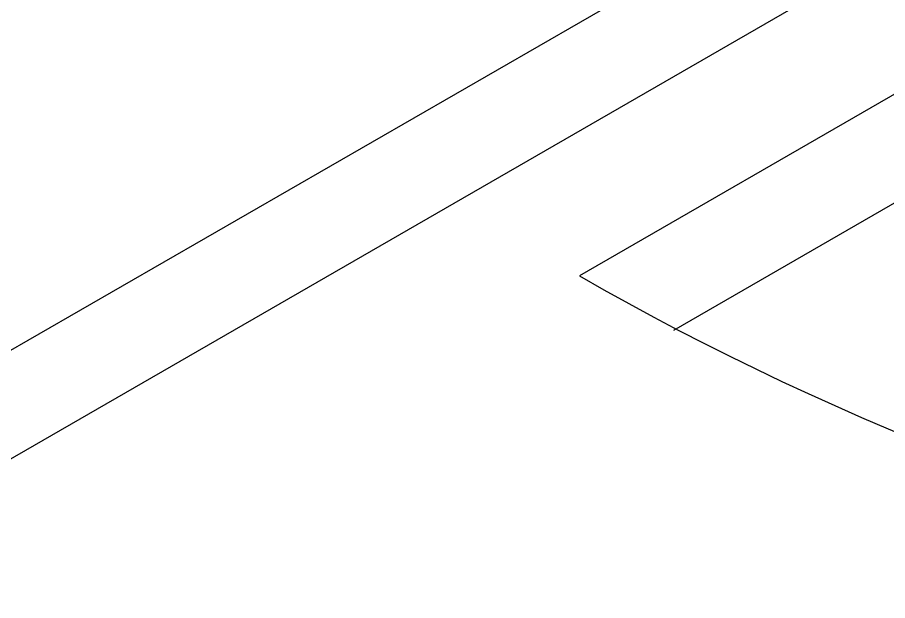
# Model space of a CAD drawing. Header units: millimetres. Extents: x 474.7 to 528.3, y 13.1 to 23.5.
# Drawn here: x 480.2005 to 480.3964, y 15.9527 to 16.084 of the extents above; entities that cross this region are included whole.
import ezdxf

# ---------------------------------------------------------------- set-up
doc = ezdxf.new("R2010")
doc.units = ezdxf.units.MM
doc.header["$LTSCALE"] = 2.5
doc.layers.add('I-ARQ', color=8, linetype='Continuous')

msp = doc.modelspace()

# ---------------------------------------------------------------- linework, layer by layer
at = {"layer": 'I-ARQ', "extrusion": (0, 0.816497, 0.57735)}
for p, q in [((479.84617, 15.80537, 9.55515), (480.70177, 16.29935, 8.85655)), ((479.86738, 15.79312, 9.57247), (480.72298, 16.2871, 8.87387)), ((480.75127, 16.27077, 8.89697), (480.327, 16.02582, 9.24338)), ((480.34822, 16.01358, 9.2607), (480.77248, 16.25852, 8.91429))]:
    msp.add_line(p, q, dxfattribs=at)
msp.add_arc((-480.75127, -2.12959, 18.4217), 0.6, 45, 135, dxfattribs=at)

doc.saveas('drawing.dxf')
